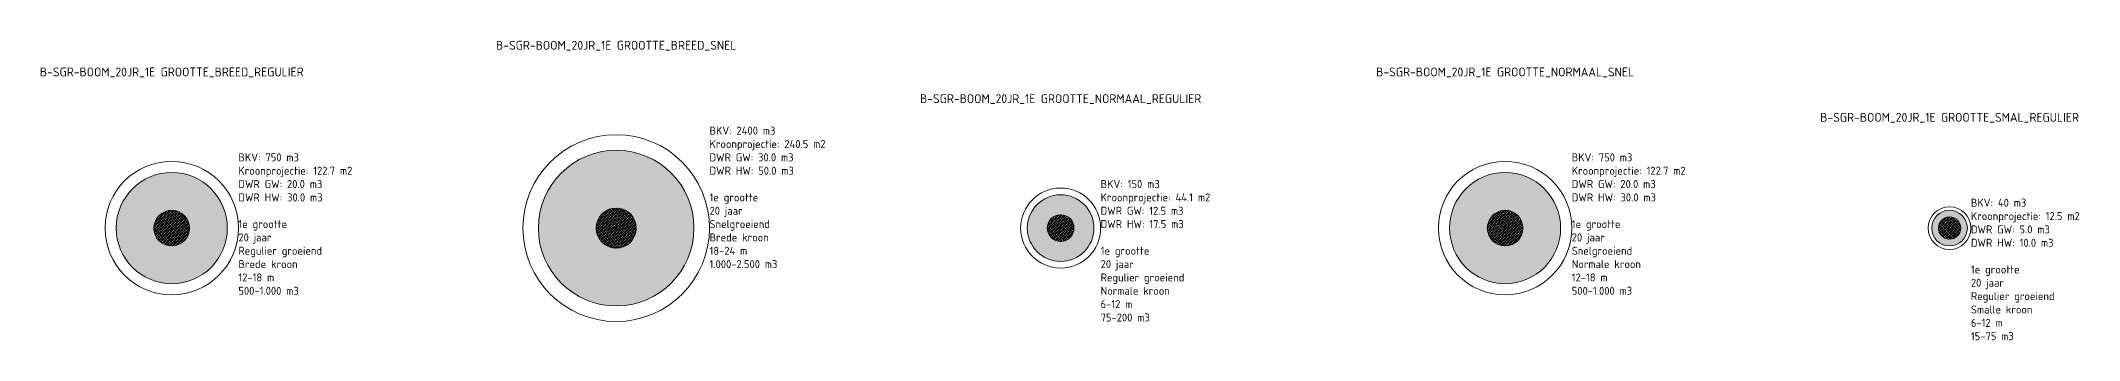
# Model space of a CAD drawing. Header units: metres. Extents: x -13 to 4465, y -15 to 526.
# Drawn here: x 585.3 to 814.6, y -12.6 to 21.1 of the extents above; entities that cross this region are included whole.
import ezdxf

# ---------------------------------------------------------------- set-up
doc = ezdxf.new("R2010")
doc.units = ezdxf.units.M
for name, color, linetype, lineweight in [('B-GV-GR-BOOM-T18', 7, 'Continuous', 18), ('B-GV-GR-BOOM_KROON-G', 90, 'Continuous', 18), ('B-GV-GR-BOOM_KROON-V', 92, 'Continuous', 18), ('B-GV-GR-BOOM_OBSTAKELVRIJ_BOVENGRONDS-G', 10, 'Continuous', 18), ('B-GV-GR-BOOM_OBSTAKELVRIJ_ONDERGRONDS-A', 142, 'Continuous', 18), ('B-GV-GR-BOOM_OBSTAKELVRIJ_ONDERGRONDS-G', 142, 'Continuous', 18), ('B-GV-GR-BOOM_STABILITEITSKLUIT-A', 12, 'Continuous', 18), ('B-GV-GR-BOOM_STABILITEITSKLUIT-G', 10, 'Continuous', 18), ('B-GV-GR-BOOM_STAMPOSITIE-G', 7, 'Continuous', 18)]:
    doc.layers.add(name, color=color, linetype=linetype, lineweight=lineweight)
doc.styles.add('NLCS-ISO', font='NLCS-ISO.ttf')

# ---------------------------------------------------------------- blocks, each defined once
blk = doc.blocks.new('B-SGR-BOOM_20JR_1E GROOTTE_BREED_REGULIER')
at = {"layer": 'B-GV-GR-BOOM_KROON-V'}
h = blk.add_hatch(color=256, dxfattribs=at)
edge = h.paths.add_edge_path(flags=0)
edge.add_arc((0, 0), 6.25, 0, 360)
at = {"layer": 'B-GV-GR-BOOM_OBSTAKELVRIJ_ONDERGRONDS-A'}
h = blk.add_hatch(dxfattribs=at)
h.set_pattern_fill('AGR-OBSTAKELVRIJ_ONDERGRONDS-SO', color=256, style=0, pattern_type=2)
h.set_pattern_definition([(135, (-600, 0), (-0.141421356, -0.141421356), [])])
edge = h.paths.add_edge_path()
edge.add_arc((0, 0), 2, 0, 360)
at = {"layer": 'B-GV-GR-BOOM_STABILITEITSKLUIT-A'}
h = blk.add_hatch(dxfattribs=at)
h.set_pattern_fill('AGR-STABILITEITSKLUIT-SO', color=256, style=0, pattern_type=2)
h.set_pattern_definition([(45, (-600, 0), (-0.1767767, 0.1767767), [])])
edge = h.paths.add_edge_path()
edge.add_arc((0, 0), 2, 0, 360)
at = {"layer": 'B-GV-GR-BOOM_KROON-G'}
blk.add_circle((0, 0), 6.25, dxfattribs=at)
at = {"layer": 'B-GV-GR-BOOM_OBSTAKELVRIJ_BOVENGRONDS-G'}
blk.add_circle((0, 0), 7.5, dxfattribs=at)
at = {"layer": 'B-GV-GR-BOOM_OBSTAKELVRIJ_ONDERGRONDS-G'}
blk.add_circle((0, 0), 2, dxfattribs=at)
at = {"layer": 'B-GV-GR-BOOM_STABILITEITSKLUIT-G'}
blk.add_circle((0, 0), 2, dxfattribs=at)
at = {"layer": 'B-GV-GR-BOOM_STAMPOSITIE-G'}
for p, q in [((-0.15, 0), (0.15, 0)), ((0, 0.15), (0, -0.15))]:
    blk.add_line(p, q, dxfattribs=at)
at = {"layer": 'B-GV-GR-BOOM-T18', "style": 'NLCS-ISO'}
for tag, p in [('BKV', (7.5, 7.5)), ('Kroonprojectie', (7.5, 6)), ('DWR Grondwaterprofiel', (7.5, 4.5)), ('DWR Hangwaterprofiel', (7.5, 3)), ('Boomgrootte', (7.5, 0)), ('Beoogde omloop', (7.5, -1.5)), ('Groeitype', (7.5, -3)), ('Kroontype', (7.5, -4.5)), ('Boomhoogteklasse', (7.5, -6)), ('Boomkroonvolumeklasse', (7.5, -7.5))]:
    blk.add_attdef(tag, p, '', height=0.9, dxfattribs=at)
blk = doc.blocks.new('B-SGR-BOOM_20JR_1E GROOTTE_BREED_SNEL')
at = {"layer": 'B-GV-GR-BOOM_KROON-V'}
h = blk.add_hatch(color=256, dxfattribs=at)
edge = h.paths.add_edge_path(flags=0)
edge.add_arc((0, 0), 8.75, 0, 360)
at = {"layer": 'B-GV-GR-BOOM_OBSTAKELVRIJ_ONDERGRONDS-A'}
h = blk.add_hatch(dxfattribs=at)
h.set_pattern_fill('AGR-OBSTAKELVRIJ_ONDERGRONDS-SO', color=256, style=0, pattern_type=2)
h.set_pattern_definition([(135, (-650, 0), (-0.141421356, -0.141421356), [])])
edge = h.paths.add_edge_path()
edge.add_arc((0, 0), 2.25, 0, 360)
at = {"layer": 'B-GV-GR-BOOM_STABILITEITSKLUIT-A'}
h = blk.add_hatch(dxfattribs=at)
h.set_pattern_fill('AGR-STABILITEITSKLUIT-SO', color=256, style=0, pattern_type=2)
h.set_pattern_definition([(45, (-650, 0), (-0.1767767, 0.1767767), [])])
edge = h.paths.add_edge_path()
edge.add_arc((0, 0), 2.25, 0, 360)
at = {"layer": 'B-GV-GR-BOOM_KROON-G'}
blk.add_circle((0, 0), 8.75, dxfattribs=at)
at = {"layer": 'B-GV-GR-BOOM_OBSTAKELVRIJ_BOVENGRONDS-G'}
blk.add_circle((0, 0), 10.5, dxfattribs=at)
at = {"layer": 'B-GV-GR-BOOM_OBSTAKELVRIJ_ONDERGRONDS-G'}
blk.add_circle((0, 0), 2.25, dxfattribs=at)
at = {"layer": 'B-GV-GR-BOOM_STABILITEITSKLUIT-G'}
blk.add_circle((0, 0), 2.25, dxfattribs=at)
at = {"layer": 'B-GV-GR-BOOM_STAMPOSITIE-G'}
for p, q in [((-0.15, 0), (0.15, 0)), ((0, 0.15), (0, -0.15))]:
    blk.add_line(p, q, dxfattribs=at)
at = {"layer": 'B-GV-GR-BOOM-T18', "style": 'NLCS-ISO'}
for tag, p in [('BKV', (10.5, 10.5)), ('Kroonprojectie', (10.5, 9)), ('DWR Grondwaterprofiel', (10.5, 7.5)), ('DWR Hangwaterprofiel', (10.5, 6)), ('Boomgrootte', (10.5, 3)), ('Beoogde omloop', (10.5, 1.5)), ('Groeitype', (10.5, 0)), ('Kroontype', (10.5, -1.5)), ('Boomhoogteklasse', (10.5, -3)), ('Boomkroonvolumeklasse', (10.5, -4.5))]:
    blk.add_attdef(tag, p, '', height=0.9, dxfattribs=at)
blk = doc.blocks.new('B-SGR-BOOM_20JR_1E GROOTTE_NORMAAL_REGULIER')
at = {"layer": 'B-GV-GR-BOOM_KROON-V'}
h = blk.add_hatch(color=256, dxfattribs=at)
edge = h.paths.add_edge_path(flags=0)
edge.add_arc((0, 0), 3.75, 0, 360)
at = {"layer": 'B-GV-GR-BOOM_OBSTAKELVRIJ_ONDERGRONDS-A'}
h = blk.add_hatch(dxfattribs=at)
h.set_pattern_fill('AGR-OBSTAKELVRIJ_ONDERGRONDS-SO', color=256, style=0, pattern_type=2)
h.set_pattern_definition([(135, (-700, 0), (-0.141421356, -0.141421356), [])])
edge = h.paths.add_edge_path()
edge.add_arc((0, 0), 1.5, 0, 360)
at = {"layer": 'B-GV-GR-BOOM_STABILITEITSKLUIT-A'}
h = blk.add_hatch(dxfattribs=at)
h.set_pattern_fill('AGR-STABILITEITSKLUIT-SO', color=256, style=0, pattern_type=2)
h.set_pattern_definition([(45, (-700, 0), (-0.176776695, 0.176776695), [])])
edge = h.paths.add_edge_path()
edge.add_arc((0, 0), 1.5, 0, 360)
at = {"layer": 'B-GV-GR-BOOM_KROON-G'}
blk.add_circle((0, 0), 3.75, dxfattribs=at)
at = {"layer": 'B-GV-GR-BOOM_OBSTAKELVRIJ_BOVENGRONDS-G'}
blk.add_circle((0, 0), 4.5, dxfattribs=at)
at = {"layer": 'B-GV-GR-BOOM_OBSTAKELVRIJ_ONDERGRONDS-G'}
blk.add_circle((0, 0), 1.5, dxfattribs=at)
at = {"layer": 'B-GV-GR-BOOM_STABILITEITSKLUIT-G'}
blk.add_circle((0, 0), 1.5, dxfattribs=at)
at = {"layer": 'B-GV-GR-BOOM_STAMPOSITIE-G'}
for p, q in [((-0.15, 0), (0.15, 0)), ((0, 0.15), (0, -0.15))]:
    blk.add_line(p, q, dxfattribs=at)
at = {"layer": 'B-GV-GR-BOOM-T18', "style": 'NLCS-ISO'}
for tag, p in [('BKV', (4.5, 4.5)), ('Kroonprojectie', (4.5, 3)), ('DWR Grondwaterprofiel', (4.5, 1.5)), ('DWR Hangwaterprofiel', (4.5, 0)), ('Boomgrootte', (4.5, -3)), ('Beoogde omloop', (4.5, -4.5)), ('Groeitype', (4.5, -6)), ('Kroontype', (4.5, -7.5)), ('Boomhoogteklasse', (4.5, -9)), ('Boomkroonvolumeklasse', (4.5, -10.5))]:
    blk.add_attdef(tag, p, '', height=0.9, dxfattribs=at)
blk = doc.blocks.new('B-SGR-BOOM_20JR_1E GROOTTE_NORMAAL_SNEL')
at = {"layer": 'B-GV-GR-BOOM_KROON-V'}
h = blk.add_hatch(color=256, dxfattribs=at)
edge = h.paths.add_edge_path(flags=0)
edge.add_arc((0, 0), 6.25, 0, 360)
at = {"layer": 'B-GV-GR-BOOM_OBSTAKELVRIJ_ONDERGRONDS-A'}
h = blk.add_hatch(dxfattribs=at)
h.set_pattern_fill('AGR-OBSTAKELVRIJ_ONDERGRONDS-SO', color=256, style=0, pattern_type=2)
h.set_pattern_definition([(135, (-750, 0), (-0.141421356, -0.141421356), [])])
edge = h.paths.add_edge_path()
edge.add_arc((0, 0), 2, 0, 360)
at = {"layer": 'B-GV-GR-BOOM_STABILITEITSKLUIT-A'}
h = blk.add_hatch(dxfattribs=at)
h.set_pattern_fill('AGR-STABILITEITSKLUIT-SO', color=256, style=0, pattern_type=2)
h.set_pattern_definition([(45, (-750, 0), (-0.176776695, 0.176776695), [])])
edge = h.paths.add_edge_path()
edge.add_arc((0, 0), 2, 0, 360)
at = {"layer": 'B-GV-GR-BOOM_KROON-G'}
blk.add_circle((0, 0), 6.25, dxfattribs=at)
at = {"layer": 'B-GV-GR-BOOM_OBSTAKELVRIJ_BOVENGRONDS-G'}
blk.add_circle((0, 0), 7.5, dxfattribs=at)
at = {"layer": 'B-GV-GR-BOOM_OBSTAKELVRIJ_ONDERGRONDS-G'}
blk.add_circle((0, 0), 2, dxfattribs=at)
at = {"layer": 'B-GV-GR-BOOM_STABILITEITSKLUIT-G'}
blk.add_circle((0, 0), 2, dxfattribs=at)
at = {"layer": 'B-GV-GR-BOOM_STAMPOSITIE-G'}
for p, q in [((-0.15, 0), (0.15, 0)), ((0, 0.15), (0, -0.15))]:
    blk.add_line(p, q, dxfattribs=at)
at = {"layer": 'B-GV-GR-BOOM-T18', "style": 'NLCS-ISO'}
for tag, p in [('BKV', (7.5, 7.5)), ('Kroonprojectie', (7.5, 6)), ('DWR Grondwaterprofiel', (7.5, 4.5)), ('DWR Hangwaterprofiel', (7.5, 3)), ('Boomgrootte', (7.5, 0)), ('Beoogde omloop', (7.5, -1.5)), ('Groeitype', (7.5, -3)), ('Kroontype', (7.5, -4.5)), ('Boomhoogteklasse', (7.5, -6)), ('Boomkroonvolumeklasse', (7.5, -7.5))]:
    blk.add_attdef(tag, p, '', height=0.9, dxfattribs=at)
blk = doc.blocks.new('B-SGR-BOOM_20JR_1E GROOTTE_SMAL_REGULIER')
at = {"layer": 'B-GV-GR-BOOM_KROON-V'}
h = blk.add_hatch(color=256, dxfattribs=at)
edge = h.paths.add_edge_path(flags=0)
edge.add_arc((0, 0), 2, 0, 360)
at = {"layer": 'B-GV-GR-BOOM_OBSTAKELVRIJ_ONDERGRONDS-A'}
h = blk.add_hatch(dxfattribs=at)
h.set_pattern_fill('AGR-OBSTAKELVRIJ_ONDERGRONDS-SO', color=256, style=0, pattern_type=2)
h.set_pattern_definition([(135, (-800, 0), (-0.141421356, -0.141421356), [])])
edge = h.paths.add_edge_path()
edge.add_arc((0, 0), 1.25, 0, 360)
at = {"layer": 'B-GV-GR-BOOM_STABILITEITSKLUIT-A'}
h = blk.add_hatch(dxfattribs=at)
h.set_pattern_fill('AGR-STABILITEITSKLUIT-SO', color=256, style=0, pattern_type=2)
h.set_pattern_definition([(45, (-800, 0), (-0.176776695, 0.176776695), [])])
edge = h.paths.add_edge_path()
edge.add_arc((0, 0), 1.25, 0, 360)
at = {"layer": 'B-GV-GR-BOOM_KROON-G'}
blk.add_circle((0, 0), 2, dxfattribs=at)
at = {"layer": 'B-GV-GR-BOOM_OBSTAKELVRIJ_BOVENGRONDS-G'}
blk.add_circle((0, 0), 2.4, dxfattribs=at)
at = {"layer": 'B-GV-GR-BOOM_OBSTAKELVRIJ_ONDERGRONDS-G'}
blk.add_circle((0, 0), 1.25, dxfattribs=at)
at = {"layer": 'B-GV-GR-BOOM_STABILITEITSKLUIT-G'}
blk.add_circle((0, 0), 1.25, dxfattribs=at)
at = {"layer": 'B-GV-GR-BOOM_STAMPOSITIE-G'}
for p, q in [((-0.15, 0), (0.15, 0)), ((0, 0.15), (0, -0.15))]:
    blk.add_line(p, q, dxfattribs=at)
at = {"layer": 'B-GV-GR-BOOM-T18', "style": 'NLCS-ISO'}
for tag, p in [('BKV', (2.4, 2.4)), ('Kroonprojectie', (2.4, 0.9)), ('DWR Grondwaterprofiel', (2.4, -0.6)), ('DWR Hangwaterprofiel', (2.4, -2.1)), ('Boomgrootte', (2.4, -5.1)), ('Beoogde omloop', (2.4, -6.6)), ('Groeitype', (2.4, -8.1)), ('Kroontype', (2.4, -9.6)), ('Boomhoogteklasse', (2.4, -11.1)), ('Boomkroonvolumeklasse', (2.4, -12.6))]:
    blk.add_attdef(tag, p, '', height=0.9, dxfattribs=at)

msp = doc.modelspace()

# ---------------------------------------------------------------- block references
for name, p, values in [('B-SGR-BOOM_20JR_1E GROOTTE_BREED_SNEL', (650, 0), {'DWR Hangwaterprofiel': 'DWR HW: 50.0 m3', 'DWR Grondwaterprofiel': 'DWR GW: 30.0 m3', 'Boomgrootte': '1e grootte', 'Beoogde omloop': '20 jaar', 'Groeitype': 'Snelgroeiend', 'Kroontype': 'Brede kroon', 'Boomhoogteklasse': '18-24 m', 'Boomkroonvolumeklasse': '1.000-2.500 m3', 'Kroonprojectie': 'Kroonprojectie: 240.5 m2', 'BKV': 'BKV: 2400 m3'}), ('B-SGR-BOOM_20JR_1E GROOTTE_BREED_REGULIER', (600, 0), {'DWR Hangwaterprofiel': 'DWR HW: 30.0 m3', 'DWR Grondwaterprofiel': 'DWR GW: 20.0 m3', 'Boomgrootte': '1e grootte', 'Beoogde omloop': '20 jaar', 'Groeitype': 'Regulier groeiend', 'Kroontype': 'Brede kroon', 'Boomhoogteklasse': '12-18 m', 'Boomkroonvolumeklasse': '500-1.000 m3', 'Kroonprojectie': 'Kroonprojectie: 122.7 m2', 'BKV': 'BKV: 750 m3'}), ('B-SGR-BOOM_20JR_1E GROOTTE_NORMAAL_SNEL', (750, 0), {'DWR Hangwaterprofiel': 'DWR HW: 30.0 m3', 'DWR Grondwaterprofiel': 'DWR GW: 20.0 m3', 'Boomgrootte': '1e grootte', 'Beoogde omloop': '20 jaar', 'Groeitype': 'Snelgroeiend', 'Kroontype': 'Normale kroon', 'Boomhoogteklasse': '12-18 m', 'Boomkroonvolumeklasse': '500-1.000 m3', 'Kroonprojectie': 'Kroonprojectie: 122.7 m2', 'BKV': 'BKV: 750 m3'}), ('B-SGR-BOOM_20JR_1E GROOTTE_NORMAAL_REGULIER', (700, 0), {'DWR Hangwaterprofiel': 'DWR HW: 17.5 m3', 'DWR Grondwaterprofiel': 'DWR GW: 12.5 m3', 'Boomgrootte': '1e grootte', 'Beoogde omloop': '20 jaar', 'Groeitype': 'Regulier groeiend', 'Kroontype': 'Normale kroon', 'Boomhoogteklasse': '6-12 m', 'Boomkroonvolumeklasse': '75-200 m3', 'Kroonprojectie': 'Kroonprojectie: 44.1 m2', 'BKV': 'BKV: 150 m3'}), ('B-SGR-BOOM_20JR_1E GROOTTE_SMAL_REGULIER', (800, 0), {'DWR Hangwaterprofiel': 'DWR HW: 10.0 m3', 'DWR Grondwaterprofiel': 'DWR GW: 5.0 m3', 'Boomgrootte': '1e grootte', 'Beoogde omloop': '20 jaar', 'Groeitype': 'Regulier groeiend', 'Kroontype': 'Smalle kroon', 'Boomhoogteklasse': '6-12 m', 'Boomkroonvolumeklasse': '15-75 m3', 'Kroonprojectie': 'Kroonprojectie: 12.5 m2', 'BKV': 'BKV: 40 m3'})]:
    msp.add_blockref(name, p).add_auto_attribs(values)

# ---------------------------------------------------------------- texts
at = {"char_height": 1, "attachment_point": 5, "style": 'NLCS-ISO'}
for s, insert in [('B-SGR-BOOM_20JR_1E GROOTTE_BREED_SNEL', (650, 20.5)), ('B-SGR-BOOM_20JR_1E GROOTTE_BREED_REGULIER', (600, 17.5)), ('B-SGR-BOOM_20JR_1E GROOTTE_NORMAAL_SNEL', (750, 17.5)), ('B-SGR-BOOM_20JR_1E GROOTTE_NORMAAL_REGULIER', (700, 14.5)), ('B-SGR-BOOM_20JR_1E GROOTTE_SMAL_REGULIER', (800, 12.4))]:
    msp.add_mtext(s, dxfattribs=dict(at, insert=insert))

doc.saveas('drawing.dxf')
